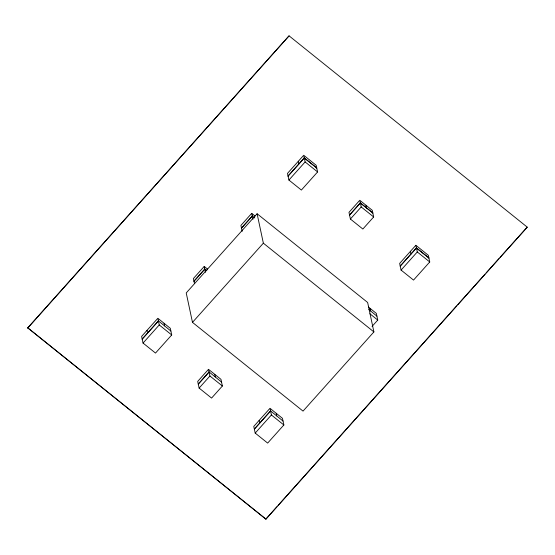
<?xml version="1.0" encoding="UTF-8"?>
<svg xmlns="http://www.w3.org/2000/svg" width="555" height="555" viewBox="0 0 555 555"><rect width="100%" height="100%" fill="white"/><g stroke="black" fill="none" stroke-linecap="round" stroke-linejoin="round"><path stroke-width="0.83" d="M27.75 327.852L289.065 35.846L527.25 227.148L265.935 519.154L27.75 327.852L265.935 519.154M27.778 327.984L289.065 35.846M207.508 269.064L204.226 266.435L193.424 278.506L194.507 283.612M255.002 215.992L251.72 213.363L240.919 225.434L242.167 231.331M303.169 155.872L287.504 173.375L288.919 180.056L301.379 190.06L317.592 171.946L316.17 165.265L303.71 155.268L305.132 161.942L317.592 171.946M142.184 339.008L158.39 320.894L170.878 331.03M193.979 281.128L204.788 269.05L206.751 270.632M241.474 228.056L252.275 215.978L254.773 217.983M288.059 175.997L304.265 157.884L316.725 167.887M142.212 339.14L158.418 321.026M194.007 281.253L204.816 269.182L206.779 270.764M241.501 228.188L252.303 216.11M288.087 176.129L304.293 158.015L316.752 168.019M257.097 213.744L186.223 292.936L192.481 322.372L303.03 411.109L373.897 331.918L367.639 302.475L257.097 213.744L263.354 243.18L373.897 331.918M143.044 343.066L159.25 324.952L157.835 318.279L141.622 336.385L143.044 343.066L155.504 353.07L171.717 334.956L170.295 328.276L158.459 318.778M288.919 180.056L305.132 161.942M192.481 322.372L263.354 243.18M208.507 369.325L197.698 381.396L199.12 388.077L211.58 398.081L222.388 386.002L220.966 379.329L208.507 369.325L209.929 376.006L222.388 386.002M359.245 200.882L348.977 212.35L350.399 219.031L362.859 229.035L373.668 216.956L372.245 210.283L359.786 200.279L361.208 206.953L373.668 216.956M198.26 384.018L209.062 371.94L221.549 382.076M349.539 214.972L360.341 202.894L372.8 212.898M198.288 384.15L209.089 372.072M349.567 215.104L360.368 203.026L372.828 213.03M199.12 388.077L209.929 376.006M350.399 219.031L361.208 206.953M415.862 245.289L399.656 263.403L401.071 270.077L413.531 280.081L429.743 261.967L428.321 255.293L415.862 245.289L417.284 251.963L429.743 261.967M254.336 429.029L270.542 410.915L283.029 421.051M400.21 266.018L416.416 247.905L428.876 257.909M254.363 429.161L270.569 411.047M400.238 266.15L416.444 248.036L428.904 258.04M255.196 433.087L271.402 414.973L269.987 408.3L253.774 426.413L255.196 433.087L267.656 443.091L283.869 424.977L282.446 418.303L270.611 408.799M401.071 270.077L417.284 251.963M372.065 326.416L377.754 320.062L376.332 313.388L368.464 307.068M265.907 519.022L276.889 506.75M278.048 505.452L456.689 305.833M457.847 304.535L485.021 274.177M486.173 272.88L498.896 258.672M500.048 257.374L527.25 227.148M368.791 309.503L376.921 316.135M369.88 313.748L377.754 320.062M159.25 324.952L171.717 334.956M271.402 414.973L283.869 424.977M410.457 251.325L411.012 253.947M366.016 205.281L366.571 207.896M370.102 308.386L370.657 311.001M298.306 161.304L298.861 163.919M251.72 213.363L252.976 219.253M276.217 413.302L276.772 415.917M259.178 420.371L259.733 422.993M204.226 266.435L205.482 272.325M214.736 374.327L215.291 376.942M164.065 323.274L164.62 325.896M147.026 330.35L147.581 332.972"/></g></svg>
